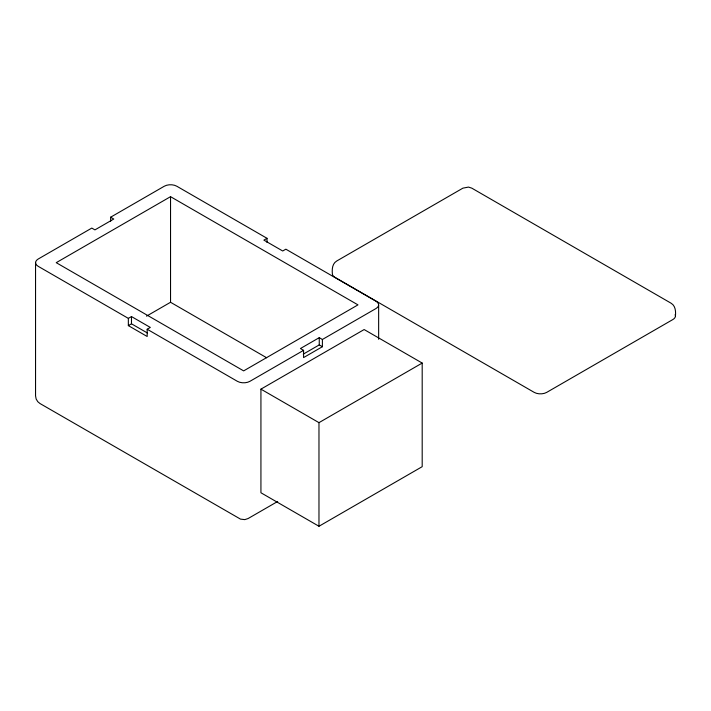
<?xml version="1.0" encoding="UTF-8"?>
<svg xmlns="http://www.w3.org/2000/svg" width="711" height="711" viewBox="0 0 711 711"><rect width="100%" height="100%" fill="white"/><g stroke="black" fill="none" stroke-linecap="round" stroke-linejoin="round"><path stroke-width="1.07" d="M110.623 221.352L110.623 217.211L164.268 186.238A8.87 5.119 0 0 1 176.817 186.238L267.016 238.309L267.016 242.451M170.542 196.671L56.222 262.67L243.651 370.884L357.971 304.877L170.542 196.671L170.542 302.273L266.661 357.766M128.344 318.377L131.482 316.564L150.314 327.433L147.177 329.237L147.177 336.49L128.344 325.62L128.344 318.377L38.145 266.296A8.87 5.119 0 0 1 38.145 259.053L91.799 228.08L94.936 229.893L113.76 219.024L110.623 217.211M267.016 238.309L263.879 240.122L282.711 250.992L285.849 249.179L376.048 301.26A8.87 5.119 0 0 1 376.048 308.503L322.394 339.476L319.257 337.663L300.433 348.532L303.57 350.345L303.57 357.589L322.394 346.719L322.394 339.476M128.344 325.62L131.482 323.807L147.488 333.041M146.528 316.137L170.542 302.273M303.57 350.345L249.925 381.318A8.87 5.119 0 0 1 237.376 381.318L147.177 329.237M303.259 354.149L319.257 344.906L322.394 346.719M260.928 389.148L364.148 329.549L422.192 363.063L422.192 466.674L318.972 526.264L260.928 492.759L260.928 389.148L318.972 422.654L422.192 363.063M277.708 501.451L248.086 518.55L244.797 519.617L240.514 519.128L39.985 403.528L37.772 401.688L36.145 399.004L35.55 395.849L35.55 262.67M675.45 315.924C675.877 311.356 675.503 305.694 671.015 303.17L471.793 188.148L468.505 187.082L462.914 188.148L336.792 260.964C332.304 263.488 331.93 269.149 332.357 273.717A8.87 5.119 0 0 0 334.961 277.343L534.183 392.365A8.87 5.119 0 0 0 546.732 392.365L672.855 319.55A8.87 5.119 0 0 0 675.148 314.6M378.643 304.877L378.643 339.28M319.257 337.663L319.257 344.906M318.972 422.654L318.972 526.264M131.482 316.564L131.482 323.807"/></g></svg>
